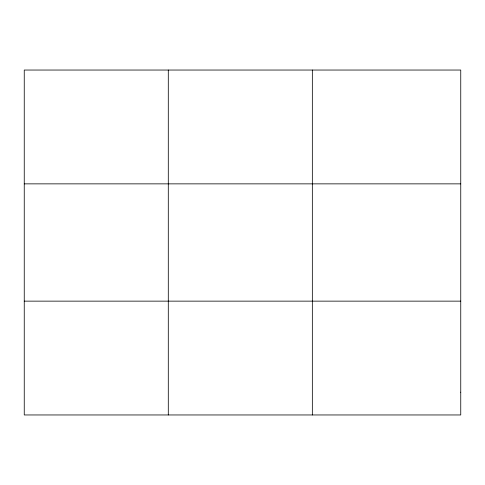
<?xml version="1.0" encoding="UTF-8"?>
<svg xmlns="http://www.w3.org/2000/svg" width="485" height="485" viewBox="0 0 485 485"><rect width="100%" height="100%" fill="white"/><g stroke="black" fill="none" stroke-linecap="round" stroke-linejoin="round"><path stroke-width="0.73" d="M168.295 414.96L168.295 70.04M312.34 414.96L312.34 70.04M24.25 183.863L460.75 183.863M24.25 301.137L460.75 301.137M460.75 392.195L460.75 414.96L24.25 414.96L24.25 70.04L460.75 70.04L460.75 392.195"/></g></svg>
